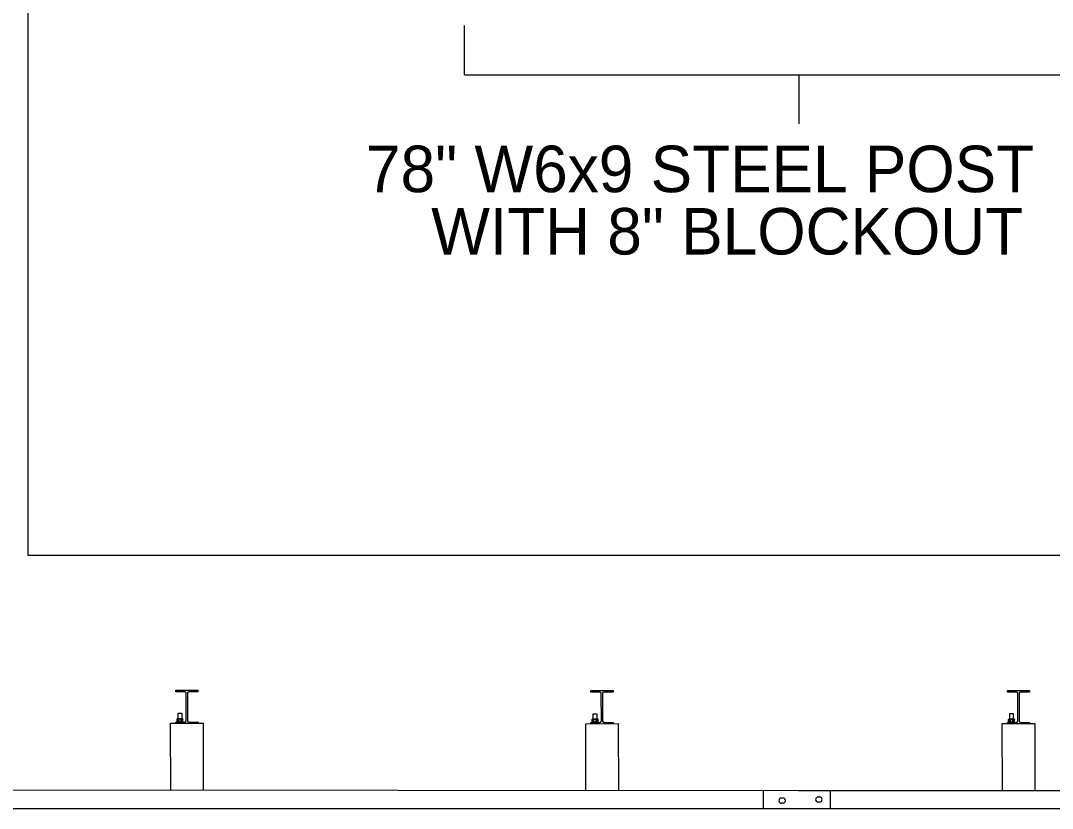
# Model space of a CAD drawing. Extents: x 503 to 668, y 143 to 243.
# Drawn here: x 586.58 to 602.11, y 193.38 to 205.23 of the extents above; entities that cross this region are included whole.
import ezdxf

# ---------------------------------------------------------------- set-up
doc = ezdxf.new("R2010")
doc.units = 0
for name, color, linetype in [('Level 2', 7, 'Continuous'), ('R_PL_GRAILLT_PR', 7, 'Continuous'), ('R_TS_DIM_PR', 7, 'Continuous')]:
    doc.layers.add(name, color=color, linetype=linetype)

msp = doc.modelspace()

# ---------------------------------------------------------------- linework, layer by layer
at = {"layer": 'Level 2'}
msp.add_lwpolyline([(586.691, 227.752), (642.413, 227.752), (642.413, 197.181), (586.691, 197.181)], close=True, dxfattribs=at)
at = {"layer": 'R_PL_GRAILLT_PR'}
for p, q in [((588.913, 195.156), (589.247, 195.157)), ((588.913, 195.133), (588.913, 195.156)), ((589.05, 195.133), (588.913, 195.133)), ((589.247, 195.133), (589.11, 195.133)), ((589.247, 195.157), (589.247, 195.133)), ((595.163, 195.127), (595.163, 195.15)), ((595.163, 195.15), (595.497, 195.15)), ((595.299, 195.127), (595.163, 195.127)), ((595.497, 195.127), (595.36, 195.127)), ((595.497, 195.15), (595.497, 195.127)), ((601.435, 195.127), (601.435, 195.151)), ((601.435, 195.151), (601.769, 195.151)), ((601.572, 195.128), (601.435, 195.127)), ((601.769, 195.128), (601.633, 195.128)), ((601.769, 195.151), (601.769, 195.128)), ((589.071, 194.698), (589.07, 195.112)), ((589.09, 195.112), (589.09, 194.698)), ((595.321, 194.692), (595.32, 195.106)), ((595.34, 195.106), (595.34, 194.692)), ((601.593, 194.693), (601.593, 195.107)), ((601.612, 195.107), (601.612, 194.693)), ((588.95, 194.809), (589.002, 194.809)), ((589.33, 194.654), (588.83, 194.654)), ((588.83, 194.654), (588.832, 193.654)), ((588.914, 194.677), (589.05, 194.677)), ((588.914, 194.654), (588.914, 194.677)), ((588.932, 194.685), (588.932, 194.722)), ((588.94, 194.727), (588.937, 194.727)), ((588.937, 194.68), (588.94, 194.68)), ((588.97, 194.727), (588.94, 194.727)), ((588.97, 194.68), (588.94, 194.68)), ((588.948, 194.685), (588.948, 194.722)), ((588.973, 194.724), (588.954, 194.724)), ((588.998, 194.683), (588.954, 194.683)), ((588.96, 194.685), (588.96, 194.722)), ((589.006, 194.727), (588.97, 194.727)), ((588.97, 194.68), (589.007, 194.68)), ((588.973, 194.724), (588.998, 194.724)), ((588.992, 194.685), (588.992, 194.722)), ((589.005, 194.685), (589.005, 194.722)), ((589.015, 194.727), (589.006, 194.727)), ((589.007, 194.68), (589.015, 194.68)), ((589.021, 194.686), (589.021, 194.722)), ((589.111, 194.677), (589.247, 194.678)), ((589.247, 194.678), (589.247, 194.654)), ((589.332, 193.654), (589.33, 194.654)), ((595.164, 194.671), (595.3, 194.671)), ((595.164, 194.647), (595.164, 194.671)), ((595.182, 194.679), (595.182, 194.715)), ((595.19, 194.72), (595.187, 194.72)), ((595.187, 194.674), (595.19, 194.674)), ((595.22, 194.72), (595.19, 194.72)), ((595.22, 194.674), (595.19, 194.674)), ((595.198, 194.679), (595.198, 194.715)), ((595.2, 194.803), (595.252, 194.803)), ((595.223, 194.718), (595.204, 194.718)), ((595.248, 194.677), (595.204, 194.677)), ((595.21, 194.679), (595.21, 194.715)), ((595.256, 194.72), (595.22, 194.72)), ((595.22, 194.674), (595.257, 194.674)), ((595.223, 194.718), (595.248, 194.718)), ((595.242, 194.679), (595.242, 194.715)), ((595.255, 194.679), (595.255, 194.715)), ((595.265, 194.72), (595.256, 194.72)), ((595.257, 194.674), (595.265, 194.674)), ((595.271, 194.679), (595.271, 194.715)), ((595.361, 194.671), (595.497, 194.671)), ((595.497, 194.671), (595.497, 194.648)), ((601.436, 194.672), (601.572, 194.672)), ((601.436, 194.648), (601.436, 194.672)), ((601.454, 194.68), (601.454, 194.716)), ((601.462, 194.721), (601.459, 194.721)), ((601.459, 194.675), (601.462, 194.675)), ((601.492, 194.721), (601.462, 194.721)), ((601.492, 194.675), (601.462, 194.675)), ((601.47, 194.68), (601.47, 194.716)), ((601.472, 194.804), (601.524, 194.804)), ((601.495, 194.719), (601.476, 194.719)), ((601.521, 194.678), (601.476, 194.677)), ((601.483, 194.68), (601.483, 194.716)), ((601.529, 194.721), (601.492, 194.721)), ((601.492, 194.675), (601.529, 194.675)), ((601.495, 194.719), (601.521, 194.719)), ((601.514, 194.68), (601.514, 194.716)), ((601.527, 194.68), (601.527, 194.716)), ((601.538, 194.721), (601.529, 194.721)), ((601.529, 194.675), (601.538, 194.675)), ((601.543, 194.68), (601.543, 194.716)), ((601.633, 194.672), (601.769, 194.672)), ((601.769, 194.672), (601.769, 194.649)), ((595.58, 194.648), (595.08, 194.647)), ((595.08, 194.647), (595.082, 193.647)), ((595.582, 193.648), (595.58, 194.648)), ((601.853, 194.649), (601.353, 194.648)), ((601.353, 194.648), (601.354, 193.648)), ((601.854, 193.649), (601.853, 194.649)), ((585.809, 193.655), (598.29, 193.649)), ((597.761, 193.378), (597.761, 193.649)), ((598.29, 193.649), (626.73, 193.649)), ((598.769, 193.378), (598.769, 193.645)), ((585.79, 193.378), (598.29, 193.378)), ((598.29, 193.378), (610.79, 193.378))]:
    msp.add_line(p, q, dxfattribs=at)
for points in [[(598.033, 193.534), (598.052, 193.535)], [(598.058, 193.457), (598.038, 193.456)], [(598.587, 193.551), (598.607, 193.551)], [(598.607, 193.472), (598.587, 193.472)]]:
    msp.add_lwpolyline(points, dxfattribs=at)
for centre, radius, start, end in [((589.05, 195.112), 0.0208, 0.0701, 90.0694), ((589.11, 195.112), 0.0208, 90.0697, 180.069), ((595.3, 195.106), 0.0208, 0.0701, 90.0694), ((595.36, 195.106), 0.0208, 90.0697, 180.069), ((601.572, 195.107), 0.0208, 0.0701, 90.0694), ((601.633, 195.107), 0.0208, 90.0697, 180.069), ((589.05, 194.698), 0.0208, 270.0697, 0.069), ((589.111, 194.698), 0.0208, 180.0701, 270.0694), ((595.3, 194.692), 0.0208, 270.0697, 0.069), ((595.361, 194.692), 0.0208, 180.0701, 270.0694), ((601.572, 194.693), 0.0208, 270.0697, 0.069), ((601.633, 194.693), 0.0208, 180.0701, 270.0694), ((598.035, 193.495), 0.0392, 93.847, 273.847), ((598.055, 193.496), 0.0392, 273.847, 93.847), ((598.587, 193.511), 0.0392, 90.0005, 270.0005), ((598.607, 193.511), 0.0392, 270.0005, 90.0005)]:
    msp.add_arc(centre, radius, start, end, dxfattribs=at)
for points, degree in [([(588.945, 195.133), (588.944, 195.156)], 1), ([(589.007, 195.157), (589.007, 195.133)], 1), ([(589.153, 195.133), (589.153, 195.157)], 1), ([(589.174, 195.157), (589.174, 195.133)], 1), ([(595.194, 195.127), (595.194, 195.15)], 1), ([(595.257, 195.15), (595.257, 195.127)], 1), ([(595.403, 195.127), (595.403, 195.15)], 1), ([(595.424, 195.15), (595.424, 195.127)], 1), ([(601.467, 195.128), (601.467, 195.151)], 1), ([(601.529, 195.151), (601.529, 195.128)], 1), ([(601.675, 195.128), (601.675, 195.151)], 1), ([(601.696, 195.151), (601.696, 195.128)], 1), ([(588.95, 194.727), (588.95, 194.809)], 1), ([(589.002, 194.809), (589.002, 194.727)], 1), ([(588.932, 194.722), (588.933, 194.723), (588.935, 194.725), (588.938, 194.727), (588.94, 194.727), (588.94, 194.727)], 3), ([(588.946, 194.727), (588.944, 194.727), (588.94, 194.726), (588.935, 194.724), (588.932, 194.722), (588.932, 194.722)], 3), ([(588.932, 194.685), (588.933, 194.684), (588.935, 194.682), (588.938, 194.68), (588.94, 194.68), (588.94, 194.68)], 3), ([(588.946, 194.68), (588.944, 194.68), (588.94, 194.681), (588.935, 194.683), (588.933, 194.685), (588.932, 194.685)], 3), ([(588.934, 194.724), (588.937, 194.727)], 1), ([(588.937, 194.68), (588.934, 194.683)], 1), ([(588.94, 194.727), (588.941, 194.727), (588.943, 194.726), (588.946, 194.724), (588.947, 194.722), (588.948, 194.722)], 3), ([(588.94, 194.68), (588.941, 194.68), (588.943, 194.681), (588.946, 194.683), (588.947, 194.685), (588.948, 194.685)], 3), ([(588.945, 194.654), (588.945, 194.677)], 1), ([(588.96, 194.722), (588.958, 194.723), (588.954, 194.726), (588.949, 194.727), (588.946, 194.727), (588.946, 194.727)], 3), ([(588.96, 194.685), (588.958, 194.684), (588.954, 194.681), (588.949, 194.68), (588.946, 194.68), (588.946, 194.68)], 3), ([(588.97, 194.727), (588.969, 194.727), (588.966, 194.727), (588.96, 194.726), (588.953, 194.724), (588.949, 194.722), (588.948, 194.722)], 3), ([(588.97, 194.68), (588.969, 194.68), (588.966, 194.68), (588.96, 194.681), (588.953, 194.683), (588.949, 194.685), (588.948, 194.685)], 3), ([(588.95, 194.68), (588.95, 194.727)], 1), ([(588.954, 194.724), (588.95, 194.727)], 1), ([(588.95, 194.68), (588.954, 194.683)], 1), ([(588.95, 194.677), (588.95, 194.68)], 1), ([(588.95, 194.68), (588.95, 194.68)], 1), ([(588.954, 194.683), (588.954, 194.724)], 1), ([(588.983, 194.727), (588.982, 194.727), (588.979, 194.727), (588.972, 194.726), (588.966, 194.724), (588.962, 194.722), (588.96, 194.722)], 3), ([(588.983, 194.68), (588.982, 194.68), (588.979, 194.68), (588.973, 194.681), (588.966, 194.683), (588.962, 194.685), (588.96, 194.685)], 3), ([(588.992, 194.722), (588.99, 194.722), (588.986, 194.724), (588.978, 194.726), (588.973, 194.727), (588.97, 194.727)], 3), ([(588.992, 194.685), (588.99, 194.685), (588.986, 194.683), (588.978, 194.681), (588.973, 194.68), (588.97, 194.68)], 3), ([(589.005, 194.722), (589.003, 194.722), (588.999, 194.724), (588.991, 194.726), (588.985, 194.727), (588.983, 194.727)], 3), ([(589.005, 194.685), (589.003, 194.685), (588.999, 194.683), (588.991, 194.681), (588.985, 194.68), (588.983, 194.68)], 3), ([(588.992, 194.722), (588.994, 194.723), (588.999, 194.726), (589.004, 194.727), (589.006, 194.727), (589.006, 194.727)], 3), ([(588.992, 194.685), (588.994, 194.684), (588.999, 194.681), (589.004, 194.68), (589.006, 194.68), (589.007, 194.68)], 3), ([(589.002, 194.727), (588.998, 194.724)], 1), ([(588.998, 194.724), (588.998, 194.683)], 1), ([(588.998, 194.683), (589.002, 194.68)], 1), ([(589.002, 194.727), (589.002, 194.68)], 1), ([(589.002, 194.68), (589.002, 194.677)], 1), ([(589.002, 194.68), (589.002, 194.68)], 1), ([(589.013, 194.727), (589.012, 194.727), (589.009, 194.726), (589.007, 194.724), (589.005, 194.722), (589.005, 194.722)], 3), ([(589.013, 194.68), (589.012, 194.681), (589.009, 194.681), (589.007, 194.683), (589.005, 194.685), (589.005, 194.685)], 3), ([(589.006, 194.727), (589.008, 194.727), (589.013, 194.726), (589.017, 194.724), (589.02, 194.722), (589.021, 194.722)], 3), ([(589.007, 194.68), (589.009, 194.681), (589.013, 194.681), (589.017, 194.683), (589.02, 194.685), (589.021, 194.686)], 3), ([(589.008, 194.677), (589.008, 194.654)], 1), ([(589.018, 194.724), (589.018, 194.725), (589.016, 194.726), (589.014, 194.727), (589.013, 194.727), (589.013, 194.727)], 3), ([(589.018, 194.683), (589.018, 194.682), (589.016, 194.681), (589.014, 194.68), (589.013, 194.68), (589.013, 194.68)], 3), ([(589.015, 194.727), (589.021, 194.722)], 1), ([(589.017, 194.682), (589.015, 194.68)], 1), ([(589.021, 194.722), (589.018, 194.724)], 1), ([(589.021, 194.686), (589.018, 194.683)], 1), ([(595.182, 194.715), (595.183, 194.716), (595.185, 194.719), (595.188, 194.72), (595.19, 194.72), (595.19, 194.72)], 3), ([(595.196, 194.72), (595.194, 194.72), (595.19, 194.72), (595.185, 194.717), (595.182, 194.716), (595.182, 194.715)], 3), ([(595.182, 194.679), (595.183, 194.678), (595.185, 194.675), (595.188, 194.674), (595.19, 194.674), (595.19, 194.674)], 3), ([(595.196, 194.674), (595.194, 194.674), (595.19, 194.674), (595.185, 194.677), (595.183, 194.678), (595.182, 194.679)], 3), ([(595.184, 194.718), (595.187, 194.72)], 1), ([(595.187, 194.674), (595.184, 194.676)], 1), ([(595.19, 194.72), (595.191, 194.72), (595.193, 194.72), (595.196, 194.717), (595.197, 194.716), (595.198, 194.715)], 3), ([(595.19, 194.674), (595.191, 194.674), (595.193, 194.675), (595.196, 194.677), (595.197, 194.678), (595.198, 194.679)], 3), ([(595.195, 194.647), (595.195, 194.671)], 1), ([(595.21, 194.715), (595.208, 194.717), (595.204, 194.719), (595.199, 194.72), (595.196, 194.72), (595.196, 194.72)], 3), ([(595.21, 194.679), (595.208, 194.678), (595.204, 194.675), (595.199, 194.674), (595.196, 194.674), (595.196, 194.674)], 3), ([(595.22, 194.72), (595.219, 194.72), (595.216, 194.72), (595.21, 194.719), (595.203, 194.717), (595.199, 194.716), (595.198, 194.715)], 3), ([(595.22, 194.674), (595.219, 194.674), (595.216, 194.674), (595.21, 194.675), (595.203, 194.677), (595.199, 194.678), (595.198, 194.679)], 3), ([(595.2, 194.72), (595.2, 194.803)], 1), ([(595.2, 194.674), (595.2, 194.72)], 1), ([(595.204, 194.718), (595.2, 194.72)], 1), ([(595.2, 194.674), (595.204, 194.677)], 1), ([(595.2, 194.671), (595.2, 194.674)], 1), ([(595.2, 194.674), (595.2, 194.674)], 1), ([(595.204, 194.677), (595.204, 194.718)], 1), ([(595.233, 194.72), (595.232, 194.72), (595.229, 194.72), (595.222, 194.719), (595.216, 194.717), (595.212, 194.716), (595.21, 194.715)], 3), ([(595.233, 194.674), (595.232, 194.674), (595.229, 194.674), (595.223, 194.675), (595.216, 194.677), (595.212, 194.678), (595.21, 194.679)], 3), ([(595.242, 194.715), (595.24, 194.716), (595.236, 194.718), (595.228, 194.72), (595.223, 194.72), (595.22, 194.72)], 3), ([(595.242, 194.679), (595.24, 194.678), (595.236, 194.676), (595.228, 194.674), (595.223, 194.674), (595.22, 194.674)], 3), ([(595.255, 194.715), (595.253, 194.716), (595.248, 194.718), (595.241, 194.72), (595.235, 194.72), (595.233, 194.72)], 3), ([(595.255, 194.679), (595.253, 194.678), (595.249, 194.676), (595.241, 194.674), (595.235, 194.674), (595.233, 194.674)], 3), ([(595.242, 194.715), (595.244, 194.717), (595.249, 194.719), (595.254, 194.72), (595.256, 194.72), (595.256, 194.72)], 3), ([(595.242, 194.679), (595.244, 194.678), (595.249, 194.675), (595.254, 194.674), (595.256, 194.674), (595.257, 194.674)], 3), ([(595.252, 194.72), (595.248, 194.718)], 1), ([(595.248, 194.718), (595.248, 194.677)], 1), ([(595.248, 194.677), (595.252, 194.674)], 1), ([(595.252, 194.803), (595.252, 194.72)], 1), ([(595.252, 194.72), (595.252, 194.674)], 1), ([(595.252, 194.674), (595.252, 194.671)], 1), ([(595.252, 194.674), (595.252, 194.674)], 1), ([(595.263, 194.72), (595.262, 194.72), (595.259, 194.72), (595.257, 194.717), (595.255, 194.716), (595.255, 194.715)], 3), ([(595.263, 194.674), (595.262, 194.674), (595.259, 194.675), (595.257, 194.677), (595.255, 194.679), (595.255, 194.679)], 3), ([(595.256, 194.72), (595.258, 194.72), (595.263, 194.72), (595.267, 194.717), (595.27, 194.716), (595.271, 194.715)], 3), ([(595.257, 194.674), (595.259, 194.674), (595.263, 194.674), (595.267, 194.677), (595.27, 194.679), (595.271, 194.679)], 3), ([(595.258, 194.671), (595.258, 194.648)], 1), ([(595.268, 194.718), (595.268, 194.718), (595.266, 194.72), (595.264, 194.72), (595.263, 194.72), (595.263, 194.72)], 3), ([(595.268, 194.676), (595.268, 194.676), (595.266, 194.675), (595.264, 194.674), (595.263, 194.674), (595.263, 194.674)], 3), ([(595.265, 194.72), (595.271, 194.715)], 1), ([(595.267, 194.675), (595.265, 194.674)], 1), ([(595.271, 194.715), (595.268, 194.718)], 1), ([(595.271, 194.679), (595.268, 194.676)], 1), ([(601.454, 194.716), (601.455, 194.717), (601.457, 194.72), (601.46, 194.721), (601.462, 194.721), (601.462, 194.721)], 3), ([(601.468, 194.721), (601.466, 194.721), (601.462, 194.721), (601.457, 194.718), (601.455, 194.717), (601.454, 194.716)], 3), ([(601.454, 194.68), (601.455, 194.679), (601.457, 194.676), (601.46, 194.675), (601.462, 194.675), (601.462, 194.675)], 3), ([(601.468, 194.675), (601.466, 194.675), (601.462, 194.675), (601.457, 194.678), (601.455, 194.679), (601.454, 194.68)], 3), ([(601.457, 194.719), (601.459, 194.721)], 1), ([(601.459, 194.675), (601.457, 194.677)], 1), ([(601.462, 194.721), (601.463, 194.721), (601.466, 194.72), (601.468, 194.718), (601.469, 194.717), (601.47, 194.716)], 3), ([(601.462, 194.675), (601.463, 194.675), (601.466, 194.675), (601.468, 194.678), (601.469, 194.679), (601.47, 194.68)], 3), ([(601.467, 194.648), (601.467, 194.672)], 1), ([(601.483, 194.716), (601.48, 194.717), (601.476, 194.72), (601.471, 194.721), (601.468, 194.721), (601.468, 194.721)], 3), ([(601.483, 194.68), (601.48, 194.679), (601.476, 194.676), (601.471, 194.675), (601.468, 194.675), (601.468, 194.675)], 3), ([(601.492, 194.721), (601.492, 194.721), (601.488, 194.721), (601.482, 194.72), (601.475, 194.718), (601.471, 194.717), (601.47, 194.716)], 3), ([(601.492, 194.675), (601.492, 194.675), (601.488, 194.675), (601.482, 194.676), (601.475, 194.678), (601.471, 194.679), (601.47, 194.68)], 3), ([(601.472, 194.721), (601.472, 194.804)], 1), ([(601.472, 194.675), (601.472, 194.721)], 1), ([(601.476, 194.719), (601.472, 194.721)], 1), ([(601.472, 194.675), (601.476, 194.677)], 1), ([(601.472, 194.672), (601.472, 194.675)], 1), ([(601.472, 194.675), (601.472, 194.675)], 1), ([(601.476, 194.677), (601.476, 194.719)], 1), ([(601.505, 194.721), (601.504, 194.721), (601.501, 194.721), (601.495, 194.72), (601.488, 194.718), (601.484, 194.717), (601.483, 194.716)], 3), ([(601.505, 194.675), (601.504, 194.675), (601.501, 194.675), (601.495, 194.676), (601.488, 194.678), (601.484, 194.679), (601.483, 194.68)], 3), ([(601.514, 194.716), (601.512, 194.717), (601.508, 194.719), (601.501, 194.721), (601.495, 194.721), (601.492, 194.721)], 3), ([(601.514, 194.68), (601.513, 194.679), (601.508, 194.677), (601.501, 194.675), (601.495, 194.675), (601.492, 194.675)], 3), ([(601.527, 194.716), (601.525, 194.717), (601.521, 194.719), (601.513, 194.721), (601.508, 194.721), (601.505, 194.721)], 3), ([(601.527, 194.68), (601.525, 194.679), (601.521, 194.677), (601.513, 194.675), (601.508, 194.675), (601.505, 194.675)], 3), ([(601.514, 194.716), (601.517, 194.717), (601.521, 194.72), (601.526, 194.721), (601.529, 194.721), (601.529, 194.721)], 3), ([(601.514, 194.68), (601.517, 194.679), (601.521, 194.676), (601.526, 194.675), (601.529, 194.675), (601.529, 194.675)], 3), ([(601.524, 194.721), (601.521, 194.719)], 1), ([(601.521, 194.719), (601.521, 194.678)], 1), ([(601.521, 194.678), (601.525, 194.675)], 1), ([(601.524, 194.804), (601.524, 194.721)], 1), ([(601.524, 194.721), (601.525, 194.675)], 1), ([(601.525, 194.675), (601.525, 194.672)], 1), ([(601.525, 194.675), (601.525, 194.675)], 1), ([(601.535, 194.721), (601.534, 194.721), (601.531, 194.721), (601.529, 194.718), (601.527, 194.717), (601.527, 194.716)], 3), ([(601.535, 194.675), (601.534, 194.675), (601.531, 194.675), (601.529, 194.678), (601.528, 194.679), (601.527, 194.68)], 3), ([(601.529, 194.721), (601.531, 194.721), (601.535, 194.721), (601.54, 194.718), (601.542, 194.717), (601.543, 194.716)], 3), ([(601.529, 194.675), (601.531, 194.675), (601.535, 194.675), (601.54, 194.678), (601.542, 194.679), (601.543, 194.68)], 3), ([(601.53, 194.672), (601.53, 194.648)], 1), ([(601.54, 194.719), (601.54, 194.719), (601.539, 194.721), (601.537, 194.721), (601.535, 194.721), (601.535, 194.721)], 3), ([(601.54, 194.677), (601.54, 194.677), (601.539, 194.676), (601.537, 194.675), (601.535, 194.675), (601.535, 194.675)], 3), ([(601.538, 194.721), (601.543, 194.716)], 1), ([(601.539, 194.676), (601.538, 194.675)], 1), ([(601.543, 194.716), (601.54, 194.719)], 1), ([(601.543, 194.68), (601.54, 194.677)], 1)]:
    msp.add_open_spline(points, degree=degree, dxfattribs=at)
at = {"layer": 'R_TS_DIM_PR'}
for p, q in [((593.259, 204.419), (593.259, 205.157)), ((593.259, 204.419), (603.343, 204.419)), ((598.301, 203.681), (598.301, 204.419))]:
    msp.add_line(p, q, dxfattribs=at)

# ---------------------------------------------------------------- texts
for s, p in [('78" W6x9 STEEL POST', (591.777, 202.651)), ('WITH 8" BLOCKOUT', (592.759, 201.713))]:
    msp.add_text(s, height=0.7, dxfattribs=at).set_placement(p)

doc.saveas('drawing.dxf')
